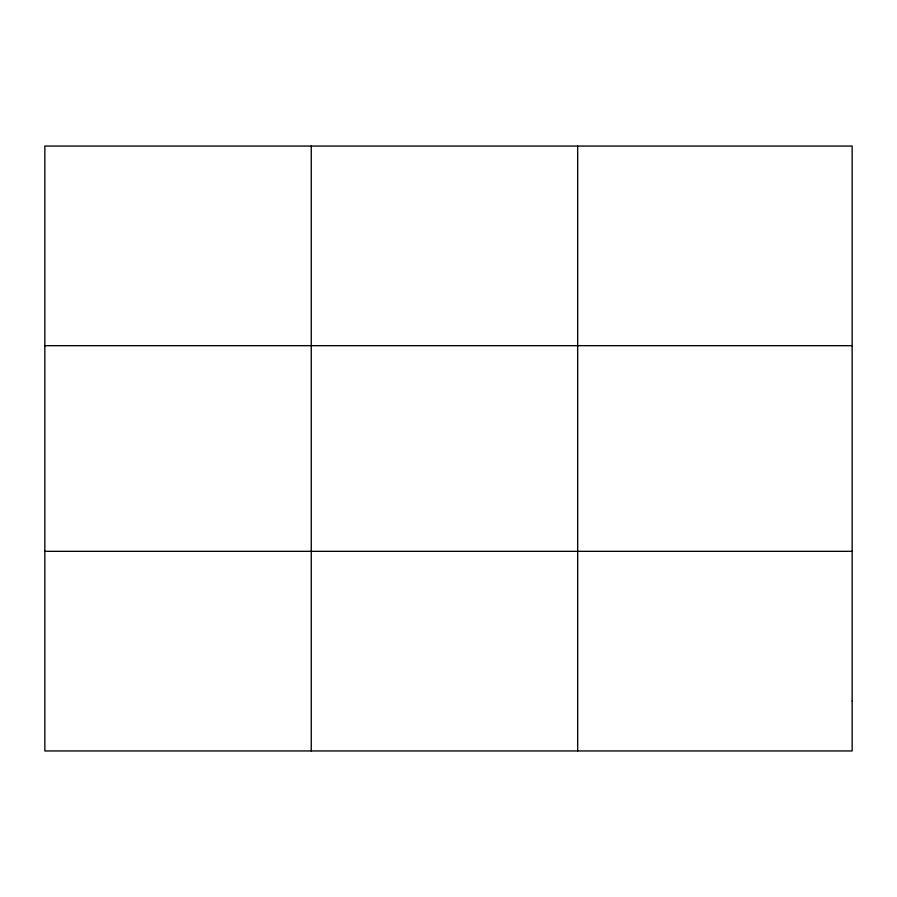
<?xml version="1.0" encoding="UTF-8"?>
<svg xmlns="http://www.w3.org/2000/svg" width="897" height="897" viewBox="0 0 897 897"><rect width="100%" height="100%" fill="white"/><g stroke="black" fill="none" stroke-linecap="round" stroke-linejoin="round"><path stroke-width="1.35" d="M311.259 146.054L311.259 750.946M577.668 146.054L577.668 750.946M44.85 345.67L852.15 345.67M44.85 551.33L852.15 551.33M852.15 701.039L852.15 750.946L44.85 750.946L44.85 146.054L852.15 146.054L852.15 701.039"/></g></svg>
